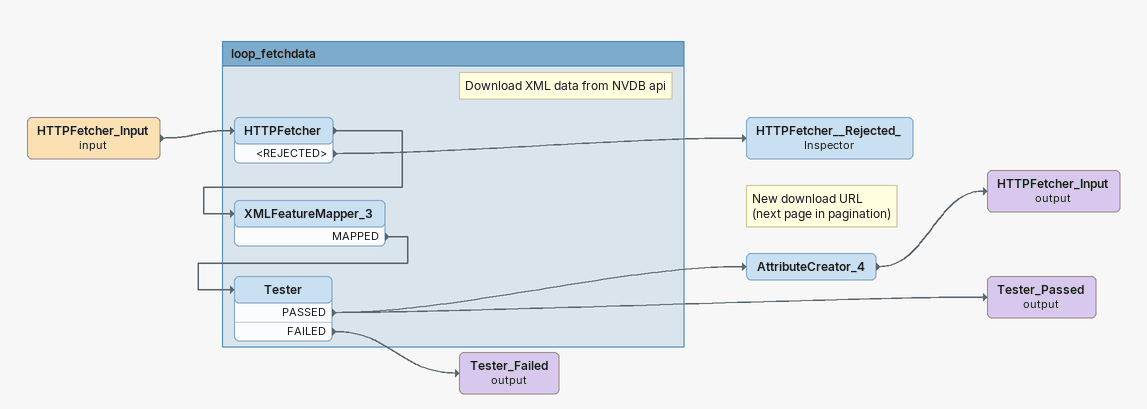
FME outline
HTTPFetcher_Input (input)
    -> HTTPFetcher
HTTPFetcher__Rejected_: Inspector
Note: New download URL / (next page in pagination)
AttributeCreator_4
    -> HTTPFetcher_Input (output)
HTTPFetcher_Input (output)
Tester_Passed (output)
Tester_Failed (output)

Bookmark: loop_fetchdata
Note: Download XML data from NVDB api
HTTPFetcher
    -> XMLFeatureMapper_3
    <REJECTED> -> HTTPFetcher__Rejected_
XMLFeatureMapper_3
    MAPPED -> Tester
Tester
    PASSED -> Tester_Passed (output)
    PASSED -> AttributeCreator_4
    FAILED -> Tester_Failed (output)
